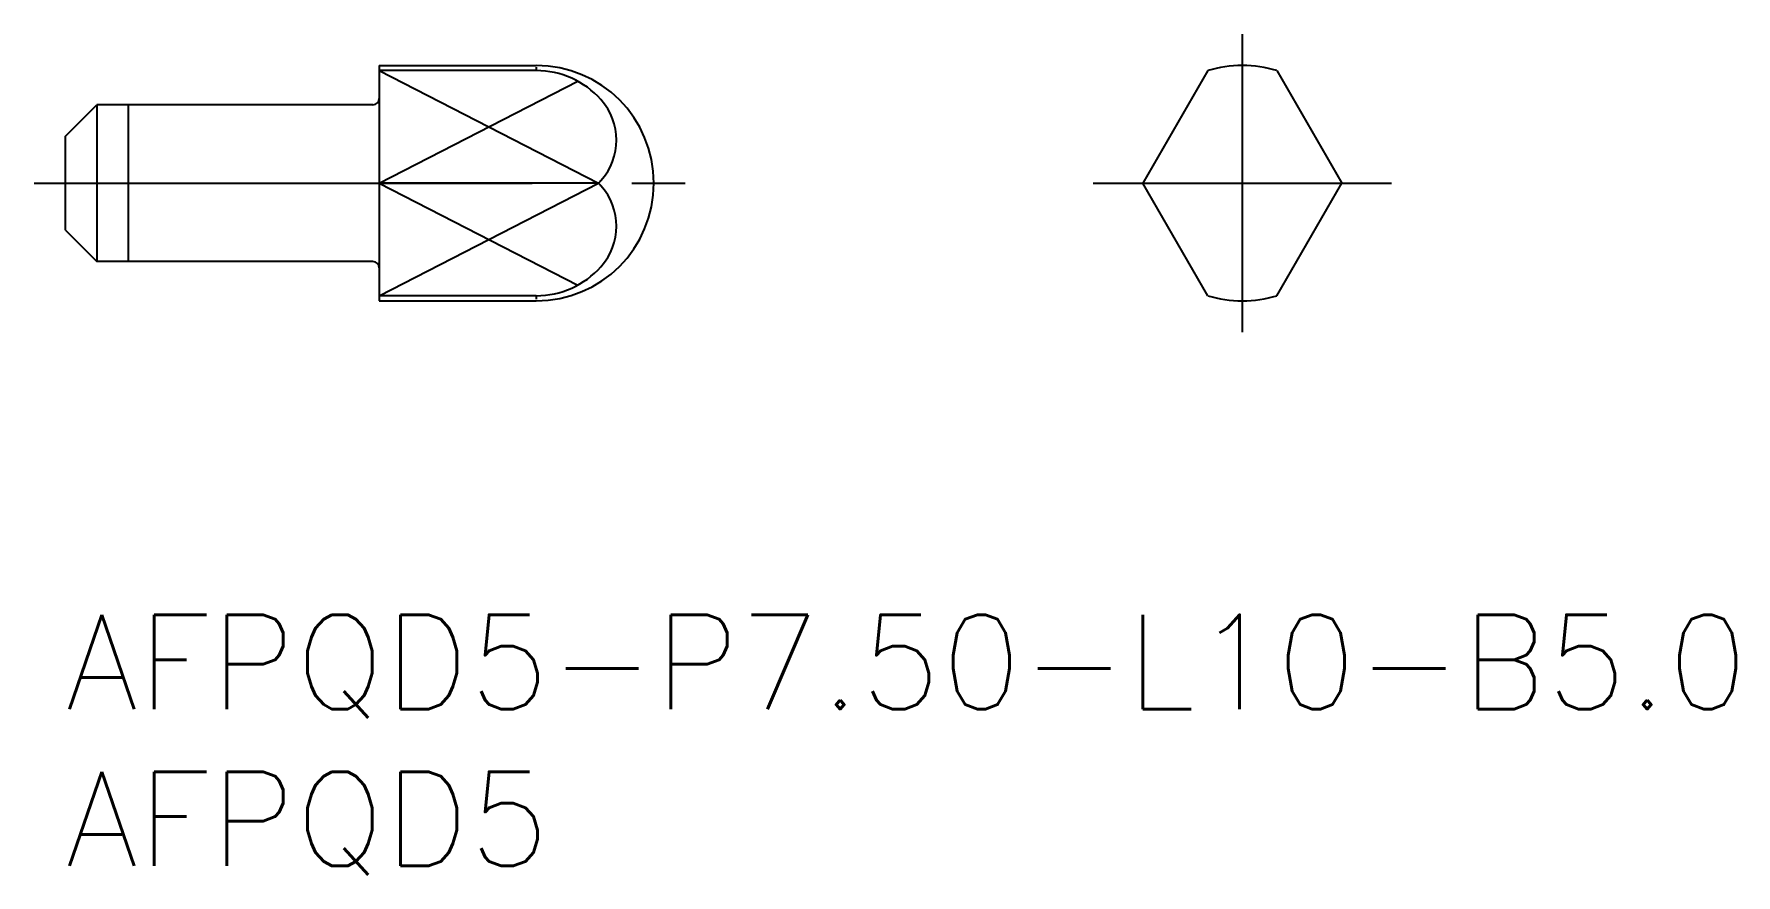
# Model space of a CAD drawing. Extents: x -1 to 53.2, y -8.3 to 18.5.
import ezdxf

# ---------------------------------------------------------------- set-up
doc = ezdxf.new("R2010")
doc.units = 0
doc.header["$LTSCALE"] = 0.5
doc.linetypes.add('CENTER', pattern=[50.8, 31.75, -6.35, 6.35, -6.35])
for name, color, linetype in [('MSM_CENTER', 1, 'CENTER'), ('MSM_CONTINUOUS', 7, 'CONTINUOUS'), ('MSM_NARROW', 5, 'CONTINUOUS'), ('MSM_PART_NUMBER', 7, 'CONTINUOUS')]:
    doc.layers.add(name, color=color, linetype=linetype)
doc.styles.get("Standard").update_dxf_attribs({"font": 'txt.shx', "height": 3, "bigfont": 'bigfont.shx'})

# ---------------------------------------------------------------- blocks, each defined once
blk = doc.blocks.new('*U15')
at = {"layer": 'MSM_PART_NUMBER'}
blk.add_text('AFPQD5-P7.50-L10-B5.0', height=3, dxfattribs=at).set_placement((0, -3))
blk = doc.blocks.new('*U16')
at = {"layer": 'MSM_PART_NUMBER'}
blk.add_text('AFPQD5', height=3, dxfattribs=at).set_placement((0, -8))

msp = doc.modelspace()

# ---------------------------------------------------------------- linework, layer by layer
at = {"layer": 'MSM_CENTER'}
for p, q in [((37.5, 18.5), (37.5, 9)), ((-1, 13.75), (19.75, 13.75)), ((32.75, 13.75), (42.25, 13.75))]:
    msp.add_line(p, q, dxfattribs=at)
at = {"layer": 'MSM_CONTINUOUS'}
for p, q in [((10, 17.5), (10, 10)), ((10, 17.5), (15, 17.5)), ((15, 17.335), (10, 17.335)), ((36.4, 17.335), (34.33, 13.75)), ((38.6, 17.335), (40.67, 13.75)), ((0, 15.25), (1, 16.25)), ((1, 16.25), (1, 11.25)), ((9.8, 16.25), (1, 16.25)), ((0, 12.25), (0, 15.25)), ((16.985, 13.75), (10, 13.75)), ((36.4, 10.165), (34.33, 13.75)), ((38.6, 10.165), (40.67, 13.75)), ((0, 12.25), (1, 11.25)), ((9.8, 11.25), (1, 11.25)), ((15, 10.165), (10, 10.165)), ((10, 10), (15, 10))]:
    msp.add_line(p, q, dxfattribs=at)
for centre, radius, start, end in [((15, 13.75), 3.75, 270, 90), ((37.5, 13.75), 3.75, 72.9424, 107.0576), ((15, 14.569), 2.766, 41.7335, 90), ((9.8, 16.45), 0.2, 270, 0), ((15.62, 15.123), 1.935, 318.2665, 41.7335), ((15, 15.676), 2.766, 315.8686, 318.2665), ((15, 11.824), 2.766, 41.7335, 44.1314), ((15.62, 12.377), 1.935, 318.2665, 41.7335), ((9.8, 11.05), 0.2, 0, 90), ((15, 12.931), 2.766, 270, 318.2665), ((37.5, 13.75), 3.75, 252.9424, 287.0576)]:
    msp.add_arc(centre, radius, start, end, dxfattribs=at)
at = {"layer": 'MSM_NARROW'}
for p, q in [((15, 17.447), (15, 17.373)), ((10, 17.335), (16.985, 13.75)), ((10, 13.75), (16.326, 16.997)), ((2, 16.25), (2, 11.25)), ((10, 10.165), (16.985, 13.75)), ((10, 13.75), (16.326, 10.503)), ((15, 10.127), (15, 10.053))]:
    msp.add_line(p, q, dxfattribs=at)

# ---------------------------------------------------------------- block references
at = {"layer": 'MSM_CONTINUOUS'}
for name in ['*U15', '*U16']:
    msp.add_blockref(name, (0, 0), dxfattribs=at)

doc.saveas('drawing.dxf')
